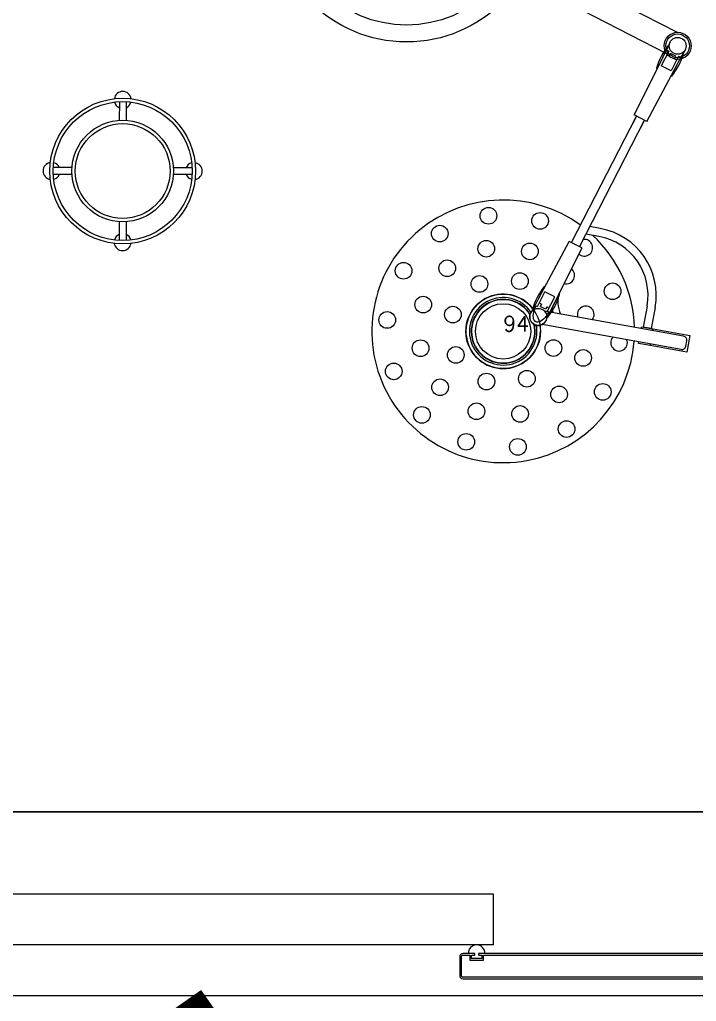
# Model space of a CAD drawing. Header units: metres. Extents: x 75097 to 220695, y -1557923 to -1361206.
# Drawn here: x 139431 to 141429, y -1404848 to -1401948 of the extents above; entities that cross this region are included whole.
import ezdxf

# ---------------------------------------------------------------- set-up
doc = ezdxf.new("R2010")
doc.units = ezdxf.units.M
doc.layers.get('0').update_dxf_attribs({"lineweight": 0})
doc.layers.add('A-100 - Copy$0$axes', color=8, linetype='Continuous')
for name, color, linetype, lineweight in [('A-100 - Copy$0$Medical Equipment and Furniture', 8, 'Continuous', 0), ('A-100 - Copy$0$Walls', 8, 'Continuous', 0), ('A-100 - Copy$0$Wooden Joinery', 8, 'Continuous', 0)]:
    doc.layers.add(name, color=color, linetype=linetype, lineweight=lineweight)
doc.layers.add('REV 01', color=7, linetype='Continuous', lineweight=0, true_color=0xe41b4d)
doc.styles.add('A-100 - Copy$0$list_ghTextstyle', font='romans.shx', dxfattribs={"height": 0.25})

# ---------------------------------------------------------------- blocks, each defined once
blk = doc.blocks.new('A-100 - Copy$0$HF14427-P')
for p, q in [((-0.01, 0.4148), (-0.01, 0.3597)), ((0.01, 0.4148), (0.01, 0.3597)), ((-0.2048, 0.22), (-0.1497, 0.22)), ((0.1497, 0.22), (0.2048, 0.22)), ((-0.2048, 0.2), (-0.1497, 0.2)), ((0.1497, 0.2), (0.2048, 0.2)), ((-0.01, 0.0603), (-0.01, 0.0052)), ((0.01, 0.0603), (0.01, 0.0052))]:
    blk.add_line(p, q)
for points in [[(-0.1497, 0.2), (-0.1497, 0.2), (-0.1497, 0.2), (-0.1497, 0.2), (-0.1497, 0.2), (-0.1497, 0.2), (-0.1497, 0.2), (-0.1497, 0.2), (-0.1497, 0.2), (-0.1497, 0.2), (-0.1497, 0.2), (-0.1497, 0.2), (-0.1497, 0.2), (-0.1497, 0.2), (-0.1497, 0.2), (-0.1497, 0.2), (-0.1497, 0.2), (-0.1497, 0.2), (-0.1497, 0.2), (-0.1497, 0.2), (-0.1497, 0.2), (-0.1497, 0.2), (-0.1497, 0.2), (-0.1497, 0.2), (-0.1497, 0.2), (-0.1497, 0.2), (-0.1497, 0.2), (-0.1497, 0.2), (-0.1497, 0.2), (-0.1497, 0.2), (-0.1497, 0.2), (-0.1497, 0.2), (-0.1497, 0.2), (-0.1497, 0.2), (-0.1497, 0.2), (-0.1497, 0.2), (-0.1497, 0.2), (-0.1497, 0.2), (-0.1497, 0.2), (-0.1497, 0.2), (-0.1497, 0.2), (-0.1497, 0.2), (-0.1497, 0.2), (-0.1497, 0.2), (-0.1497, 0.2), (-0.1497, 0.2), (-0.1497, 0.2), (-0.1497, 0.2), (-0.1497, 0.2), (-0.1497, 0.2), (-0.1497, 0.2), (-0.1497, 0.2), (-0.1497, 0.2), (-0.1497, 0.2), (-0.1497, 0.2), (-0.1497, 0.2), (-0.1497, 0.2), (-0.1497, 0.2), (-0.1497, 0.2), (-0.1497, 0.2), (-0.1497, 0.2), (-0.1497, 0.2), (-0.1497, 0.2), (-0.1497, 0.2), (-0.1497, 0.2), (-0.1497, 0.2), (-0.1497, 0.2), (-0.1497, 0.2), (-0.1497, 0.2), (-0.1497, 0.2), (-0.1497, 0.2), (-0.1497, 0.2), (-0.1497, 0.2), (-0.1497, 0.2), (-0.1497, 0.2), (-0.1497, 0.2), (-0.1497, 0.2), (-0.1497, 0.2), (-0.1497, 0.2), (-0.1497, 0.2), (-0.1497, 0.2), (-0.1497, 0.2), (-0.1497, 0.2), (-0.1497, 0.2), (-0.1497, 0.2), (-0.1497, 0.2), (-0.1497, 0.2), (-0.1497, 0.2), (-0.1497, 0.2), (-0.1497, 0.2), (-0.1497, 0.2), (-0.1497, 0.2), (-0.1497, 0.2), (-0.1497, 0.2), (-0.1497, 0.2), (-0.1497, 0.2), (-0.1497, 0.2), (-0.1497, 0.2), (-0.1497, 0.2), (-0.1497, 0.2), (-0.1497, 0.2), (-0.1497, 0.2), (-0.1497, 0.2), (-0.1497, 0.2), (-0.1497, 0.2), (-0.1497, 0.2), (-0.1497, 0.2), (-0.1497, 0.2), (-0.1497, 0.2), (-0.1497, 0.2), (-0.1497, 0.2), (-0.1497, 0.2), (-0.1497, 0.2), (-0.1497, 0.2), (-0.1497, 0.2), (-0.1497, 0.2), (-0.1497, 0.2), (-0.1497, 0.2), (-0.1497, 0.2), (-0.1497, 0.2), (-0.1497, 0.2), (-0.1497, 0.2), (-0.1497, 0.2), (-0.1497, 0.2), (-0.1497, 0.2), (-0.1497, 0.2), (-0.1497, 0.2), (-0.1497, 0.2), (-0.1497, 0.2), (-0.1497, 0.2), (-0.1497, 0.2), (-0.1497, 0.2), (-0.1497, 0.2), (-0.1497, 0.2), (-0.1497, 0.2), (-0.1497, 0.2), (-0.1497, 0.2), (-0.1497, 0.2), (-0.1497, 0.2), (-0.1497, 0.2), (-0.1497, 0.2), (-0.1497, 0.2), (-0.1497, 0.2), (-0.1497, 0.2), (-0.1497, 0.2), (-0.1497, 0.2), (-0.1497, 0.2), (-0.1497, 0.2), (-0.1497, 0.2), (-0.1497, 0.2), (-0.1497, 0.2), (-0.1497, 0.2), (-0.1497, 0.2), (-0.1497, 0.2), (-0.1497, 0.2), (-0.1497, 0.2), (-0.1497, 0.2), (-0.1497, 0.2), (-0.1497, 0.2), (-0.1497, 0.2), (-0.1497, 0.2), (-0.1497, 0.2), (-0.1497, 0.2), (-0.1497, 0.2), (-0.1497, 0.2), (-0.1497, 0.2), (-0.1497, 0.2), (-0.1497, 0.2), (-0.1497, 0.2), (-0.1497, 0.2), (-0.1497, 0.2), (-0.1497, 0.2), (-0.1497, 0.2), (-0.1497, 0.2), (-0.1497, 0.2), (-0.1497, 0.2), (-0.1497, 0.2), (-0.1497, 0.2), (-0.1497, 0.2), (-0.1497, 0.2), (-0.1497, 0.2), (-0.1497, 0.2), (-0.1497, 0.2), (-0.1497, 0.2), (-0.1497, 0.2), (-0.1497, 0.2), (-0.1497, 0.2), (-0.1497, 0.2), (-0.1497, 0.2), (-0.1497, 0.2), (-0.1497, 0.2), (-0.1497, 0.2), (-0.1497, 0.2), (-0.1497, 0.2), (-0.1497, 0.2), (-0.1497, 0.2), (-0.1497, 0.2), (-0.1497, 0.2), (-0.1497, 0.2), (-0.1497, 0.2), (-0.1497, 0.2), (-0.1497, 0.2), (-0.1497, 0.2), (-0.1497, 0.2), (-0.1497, 0.2), (-0.1497, 0.2), (-0.1497, 0.2), (-0.1497, 0.2), (-0.1497, 0.2), (-0.1497, 0.2), (-0.1497, 0.2), (-0.1497, 0.2), (-0.1497, 0.2), (-0.1497, 0.2), (-0.1497, 0.2), (-0.1497, 0.2), (-0.1497, 0.2), (-0.1497, 0.2), (-0.1497, 0.2)], [(-0.1497, 0.2), (-0.1497, 0.2), (-0.1497, 0.2), (-0.1497, 0.2), (-0.1497, 0.2), (-0.1497, 0.2), (-0.1497, 0.2), (-0.1497, 0.2), (-0.1497, 0.2), (-0.1497, 0.2), (-0.1497, 0.2), (-0.1497, 0.2), (-0.1497, 0.2), (-0.1497, 0.2), (-0.1497, 0.2), (-0.1497, 0.2), (-0.1497, 0.2), (-0.1497, 0.2), (-0.1497, 0.2), (-0.1497, 0.2), (-0.1497, 0.2), (-0.1497, 0.2), (-0.1497, 0.2), (-0.1497, 0.2), (-0.1497, 0.2), (-0.1497, 0.2), (-0.1497, 0.2), (-0.1497, 0.2), (-0.1497, 0.2), (-0.1497, 0.2), (-0.1497, 0.2), (-0.1497, 0.2), (-0.1497, 0.2), (-0.1497, 0.2), (-0.1497, 0.2), (-0.1497, 0.2), (-0.1497, 0.2), (-0.1497, 0.2), (-0.1497, 0.2), (-0.1497, 0.2), (-0.1497, 0.2), (-0.1497, 0.2), (-0.1497, 0.2), (-0.1497, 0.2), (-0.1497, 0.2), (-0.1497, 0.2), (-0.1497, 0.2), (-0.1497, 0.2), (-0.1497, 0.2), (-0.1497, 0.2), (-0.1497, 0.2), (-0.1497, 0.2), (-0.1497, 0.2), (-0.1497, 0.2), (-0.1497, 0.2), (-0.1497, 0.2), (-0.1497, 0.2), (-0.1497, 0.2), (-0.1497, 0.2), (-0.1497, 0.2), (-0.1497, 0.2), (-0.1497, 0.2), (-0.1497, 0.2), (-0.1497, 0.2), (-0.1497, 0.2), (-0.1497, 0.2), (-0.1497, 0.2), (-0.1497, 0.2), (-0.1497, 0.2), (-0.1497, 0.2), (-0.1497, 0.2), (-0.1497, 0.2), (-0.1497, 0.2), (-0.1497, 0.2), (-0.1497, 0.2), (-0.1497, 0.2), (-0.1497, 0.2), (-0.1497, 0.2), (-0.1497, 0.2), (-0.1497, 0.2), (-0.1497, 0.2), (-0.1497, 0.2), (-0.1497, 0.2), (-0.1497, 0.2), (-0.1497, 0.2), (-0.1497, 0.2), (-0.1497, 0.2), (-0.1497, 0.2), (-0.1497, 0.2), (-0.1497, 0.2), (-0.1497, 0.2), (-0.1497, 0.2), (-0.1497, 0.2), (-0.1497, 0.2), (-0.1497, 0.2), (-0.1497, 0.2), (-0.1497, 0.2), (-0.1497, 0.2), (-0.1497, 0.2), (-0.1497, 0.2), (-0.1497, 0.2), (-0.1497, 0.2), (-0.1497, 0.2), (-0.1497, 0.2), (-0.1497, 0.2), (-0.1497, 0.2), (-0.1497, 0.2), (-0.1497, 0.2), (-0.1497, 0.2), (-0.1497, 0.2), (-0.1497, 0.2), (-0.1497, 0.2), (-0.1497, 0.2), (-0.1497, 0.2), (-0.1497, 0.2), (-0.1497, 0.2), (-0.1497, 0.2), (-0.1497, 0.2), (-0.1497, 0.2), (-0.1497, 0.2), (-0.1497, 0.2), (-0.1497, 0.2), (-0.1497, 0.2), (-0.1497, 0.2), (-0.1497, 0.2), (-0.1497, 0.2), (-0.1497, 0.2), (-0.1497, 0.2), (-0.1497, 0.2), (-0.1497, 0.2), (-0.1497, 0.2), (-0.1497, 0.2), (-0.1497, 0.2), (-0.1497, 0.2), (-0.1497, 0.2), (-0.1497, 0.2), (-0.1497, 0.2), (-0.1497, 0.2), (-0.1497, 0.2), (-0.1497, 0.2), (-0.1497, 0.2), (-0.1497, 0.2), (-0.1497, 0.2), (-0.1497, 0.2), (-0.1497, 0.2), (-0.1497, 0.2), (-0.1497, 0.2), (-0.1497, 0.2), (-0.1497, 0.2), (-0.1497, 0.2), (-0.1497, 0.2), (-0.1497, 0.2), (-0.1497, 0.2), (-0.1497, 0.2), (-0.1497, 0.2), (-0.1497, 0.2), (-0.1497, 0.2), (-0.1497, 0.2), (-0.1497, 0.2), (-0.1497, 0.2), (-0.1497, 0.2), (-0.1497, 0.2), (-0.1497, 0.2), (-0.1497, 0.2), (-0.1497, 0.2), (-0.1497, 0.2), (-0.1497, 0.2), (-0.1497, 0.2), (-0.1497, 0.2), (-0.1497, 0.2), (-0.1497, 0.2), (-0.1497, 0.2), (-0.1497, 0.2), (-0.1497, 0.2), (-0.1497, 0.2), (-0.1497, 0.2), (-0.1497, 0.2), (-0.1497, 0.2), (-0.1497, 0.2), (-0.1497, 0.2), (-0.1497, 0.2), (-0.1497, 0.2), (-0.1497, 0.2), (-0.1497, 0.2), (-0.1497, 0.2), (-0.1497, 0.2), (-0.1497, 0.2), (-0.1497, 0.2), (-0.1497, 0.2), (-0.1497, 0.2), (-0.1497, 0.2), (-0.1497, 0.2), (-0.1497, 0.2), (-0.1497, 0.2), (-0.1497, 0.2), (-0.1497, 0.2), (-0.1497, 0.2), (-0.1497, 0.2), (-0.1497, 0.2), (-0.1497, 0.2), (-0.1497, 0.2), (-0.1497, 0.2), (-0.1497, 0.2), (-0.1497, 0.2), (-0.1497, 0.2), (-0.1497, 0.2), (-0.1497, 0.2), (-0.1497, 0.2), (-0.1497, 0.2), (-0.1497, 0.2), (-0.1497, 0.2), (-0.1497, 0.2), (-0.1497, 0.2), (-0.1497, 0.2)], [(-0.1497, 0.2), (-0.1497, 0.2), (-0.1497, 0.2), (-0.1497, 0.2), (-0.1497, 0.2), (-0.1497, 0.2), (-0.1497, 0.2), (-0.1497, 0.2), (-0.1497, 0.2), (-0.1497, 0.2), (-0.1497, 0.2), (-0.1497, 0.2), (-0.1497, 0.2), (-0.1497, 0.2), (-0.1497, 0.2), (-0.1497, 0.2), (-0.1497, 0.2), (-0.1497, 0.2), (-0.1497, 0.2), (-0.1497, 0.2), (-0.1497, 0.2), (-0.1497, 0.2), (-0.1497, 0.2), (-0.1497, 0.2), (-0.1497, 0.2), (-0.1497, 0.2), (-0.1497, 0.2), (-0.1497, 0.2), (-0.1497, 0.2), (-0.1497, 0.2), (-0.1497, 0.2), (-0.1497, 0.2), (-0.1497, 0.2), (-0.1497, 0.2), (-0.1497, 0.2), (-0.1497, 0.2), (-0.1497, 0.2), (-0.1497, 0.2), (-0.1497, 0.2), (-0.1497, 0.2), (-0.1497, 0.2), (-0.1497, 0.2), (-0.1497, 0.2), (-0.1497, 0.2), (-0.1497, 0.2), (-0.1497, 0.2), (-0.1497, 0.2), (-0.1497, 0.2), (-0.1497, 0.2), (-0.1497, 0.2), (-0.1497, 0.2), (-0.1497, 0.2), (-0.1497, 0.2), (-0.1497, 0.2), (-0.1497, 0.2), (-0.1497, 0.2), (-0.1497, 0.2), (-0.1497, 0.2), (-0.1497, 0.2), (-0.1497, 0.2), (-0.1497, 0.2), (-0.1497, 0.2), (-0.1497, 0.2), (-0.1497, 0.2), (-0.1497, 0.2), (-0.1497, 0.2), (-0.1497, 0.2), (-0.1497, 0.2), (-0.1497, 0.2), (-0.1497, 0.2), (-0.1497, 0.2), (-0.1497, 0.2), (-0.1497, 0.2), (-0.1497, 0.2), (-0.1497, 0.2), (-0.1497, 0.2), (-0.1497, 0.2), (-0.1497, 0.2), (-0.1497, 0.2), (-0.1497, 0.2), (-0.1497, 0.2), (-0.1497, 0.2), (-0.1497, 0.2), (-0.1497, 0.2), (-0.1497, 0.2), (-0.1497, 0.2), (-0.1497, 0.2), (-0.1497, 0.2), (-0.1497, 0.2), (-0.1497, 0.2), (-0.1497, 0.2), (-0.1497, 0.2), (-0.1497, 0.2), (-0.1497, 0.2), (-0.1497, 0.2), (-0.1497, 0.2), (-0.1497, 0.2), (-0.1497, 0.2), (-0.1497, 0.2), (-0.1497, 0.2), (-0.1497, 0.2), (-0.1497, 0.2), (-0.1497, 0.2), (-0.1497, 0.2), (-0.1497, 0.2), (-0.1497, 0.2), (-0.1497, 0.2), (-0.1497, 0.2), (-0.1497, 0.2), (-0.1497, 0.2), (-0.1497, 0.2), (-0.1497, 0.2), (-0.1497, 0.2), (-0.1497, 0.2), (-0.1497, 0.2), (-0.1497, 0.2), (-0.1497, 0.2), (-0.1497, 0.2), (-0.1497, 0.2), (-0.1497, 0.2), (-0.1497, 0.2), (-0.1497, 0.2), (-0.1497, 0.2), (-0.1497, 0.2), (-0.1497, 0.2), (-0.1497, 0.2), (-0.1497, 0.2), (-0.1497, 0.2), (-0.1497, 0.2), (-0.1497, 0.2), (-0.1497, 0.2), (-0.1497, 0.2), (-0.1497, 0.2), (-0.1497, 0.2), (-0.1497, 0.2), (-0.1497, 0.2), (-0.1497, 0.2), (-0.1497, 0.2), (-0.1497, 0.2), (-0.1497, 0.2), (-0.1497, 0.2), (-0.1497, 0.2), (-0.1497, 0.2), (-0.1497, 0.2), (-0.1497, 0.2), (-0.1497, 0.2), (-0.1497, 0.2), (-0.1497, 0.2), (-0.1497, 0.2), (-0.1497, 0.2), (-0.1497, 0.2), (-0.1497, 0.2), (-0.1497, 0.2), (-0.1497, 0.2), (-0.1497, 0.2), (-0.1497, 0.2), (-0.1497, 0.2), (-0.1497, 0.2), (-0.1497, 0.2), (-0.1497, 0.2), (-0.1497, 0.2), (-0.1497, 0.2), (-0.1497, 0.2), (-0.1497, 0.2), (-0.1497, 0.2), (-0.1497, 0.2), (-0.1497, 0.2), (-0.1497, 0.2), (-0.1497, 0.2), (-0.1497, 0.2), (-0.1497, 0.2), (-0.1497, 0.2), (-0.1497, 0.2), (-0.1497, 0.2), (-0.1497, 0.2), (-0.1497, 0.2), (-0.1497, 0.2), (-0.1497, 0.2), (-0.1497, 0.2), (-0.1497, 0.2), (-0.1497, 0.2), (-0.1497, 0.2), (-0.1497, 0.2), (-0.1497, 0.2), (-0.1497, 0.2), (-0.1497, 0.2), (-0.1497, 0.2), (-0.1497, 0.2), (-0.1497, 0.2), (-0.1497, 0.2), (-0.1497, 0.2), (-0.1497, 0.2), (-0.1497, 0.2), (-0.1497, 0.2), (-0.1497, 0.2), (-0.1497, 0.2), (-0.1497, 0.2), (-0.1497, 0.2), (-0.1497, 0.2), (-0.1497, 0.2), (-0.1497, 0.2), (-0.1497, 0.2), (-0.1497, 0.2), (-0.1497, 0.2), (-0.1497, 0.2), (-0.1497, 0.2), (-0.1497, 0.2), (-0.1497, 0.2), (-0.1497, 0.2), (-0.1497, 0.2), (-0.1497, 0.2), (-0.1497, 0.2), (-0.1497, 0.2), (-0.1497, 0.2), (-0.1497, 0.2), (-0.1497, 0.2), (-0.1497, 0.2), (-0.1497, 0.2), (-0.1497, 0.2), (-0.1497, 0.2), (-0.1497, 0.2), (-0.1497, 0.2), (-0.1497, 0.2), (-0.1497, 0.2), (-0.1497, 0.2), (-0.1497, 0.2), (-0.1497, 0.2), (-0.1497, 0.2), (-0.1497, 0.2), (-0.1497, 0.2), (-0.1497, 0.2), (-0.1497, 0.2), (-0.1497, 0.2), (-0.1497, 0.2), (-0.1497, 0.2), (-0.1497, 0.2), (-0.1497, 0.2), (-0.1497, 0.2), (-0.1497, 0.2), (-0.1497, 0.2), (-0.1497, 0.2), (-0.1497, 0.2), (-0.1497, 0.2), (-0.1497, 0.2), (-0.1497, 0.2), (-0.1497, 0.2), (-0.1497, 0.2), (-0.1497, 0.2), (-0.1497, 0.2), (-0.1497, 0.2), (-0.1497, 0.2), (-0.1497, 0.2), (-0.1497, 0.2), (-0.1497, 0.2), (-0.1497, 0.2), (-0.1497, 0.2), (-0.1497, 0.2), (-0.1497, 0.2), (-0.1497, 0.2), (-0.1497, 0.2), (-0.1497, 0.2), (-0.1497, 0.2), (-0.1497, 0.2), (-0.1497, 0.2), (-0.1497, 0.2), (-0.1497, 0.2), (-0.1497, 0.2), (-0.1497, 0.2), (-0.1497, 0.2), (-0.1497, 0.2), (-0.1497, 0.2), (-0.1497, 0.2), (-0.1497, 0.2), (-0.1497, 0.2), (-0.1497, 0.2), (-0.1497, 0.2), (-0.1497, 0.2)]]:
    blk.add_lwpolyline(points, close=True)
for points in [[(-0.1497, 0.2), (-0.1497, 0.2), (-0.1497, 0.2), (-0.1497, 0.2), (-0.1497, 0.2), (-0.1497, 0.2), (-0.1497, 0.2), (-0.1497, 0.2)], [(-0.1497, 0.2), (-0.1497, 0.2), (-0.1497, 0.2), (-0.1497, 0.2), (-0.1497, 0.2), (-0.1497, 0.2), (-0.1497, 0.2), (-0.1497, 0.2), (-0.1497, 0.2), (-0.1497, 0.2), (-0.1497, 0.2), (-0.1497, 0.2), (-0.1497, 0.2), (-0.1497, 0.2), (-0.1497, 0.2), (-0.1497, 0.2), (-0.1497, 0.2), (-0.1497, 0.2), (-0.1497, 0.2), (-0.1497, 0.2), (-0.1497, 0.2), (-0.1497, 0.2), (-0.1497, 0.2), (-0.1497, 0.2), (-0.1497, 0.2), (-0.1497, 0.2), (-0.1497, 0.2), (-0.1497, 0.2), (-0.1497, 0.2), (-0.1497, 0.2), (-0.1497, 0.2), (-0.1497, 0.2), (-0.1497, 0.2), (-0.1497, 0.2), (-0.1497, 0.2), (-0.1497, 0.2), (-0.1497, 0.2), (-0.1497, 0.2), (-0.1497, 0.2), (-0.1497, 0.2), (-0.1497, 0.2), (-0.1497, 0.2), (-0.1497, 0.2), (-0.1497, 0.2), (-0.1497, 0.2), (-0.1497, 0.2), (-0.1497, 0.2), (-0.1497, 0.2), (-0.1497, 0.2), (-0.1497, 0.2), (-0.1497, 0.2), (-0.1497, 0.2), (-0.1497, 0.2), (-0.1497, 0.2), (-0.1497, 0.2), (-0.1497, 0.2), (-0.1497, 0.2), (-0.1497, 0.2), (-0.1497, 0.2), (-0.1497, 0.2), (-0.1497, 0.2), (-0.1497, 0.2), (-0.1497, 0.2), (-0.1497, 0.2), (-0.1497, 0.2), (-0.1497, 0.2), (-0.1497, 0.2), (-0.1497, 0.2), (-0.1497, 0.2), (-0.1497, 0.2), (-0.1497, 0.2), (-0.1497, 0.2), (-0.1497, 0.2), (-0.1497, 0.2), (-0.1497, 0.2), (-0.1497, 0.2), (-0.1497, 0.2), (-0.1497, 0.2), (-0.1497, 0.2), (-0.1497, 0.2), (-0.1497, 0.2), (-0.1497, 0.2), (-0.1497, 0.2), (-0.1497, 0.2), (-0.1497, 0.2), (-0.1497, 0.2), (-0.1497, 0.2), (-0.1497, 0.2), (-0.1497, 0.2), (-0.1497, 0.2), (-0.1497, 0.2), (-0.1497, 0.2), (-0.1497, 0.2), (-0.1497, 0.2), (-0.1497, 0.2), (-0.1497, 0.2), (-0.1497, 0.2), (-0.1497, 0.2), (-0.1497, 0.2), (-0.1497, 0.2), (-0.1497, 0.2), (-0.1497, 0.2), (-0.1497, 0.2), (-0.1497, 0.2), (-0.1497, 0.2), (-0.1497, 0.2), (-0.1497, 0.2), (-0.1497, 0.2), (-0.1497, 0.2), (-0.1497, 0.2), (-0.1497, 0.2)], [(-0.1497, 0.2), (-0.1497, 0.2), (-0.1497, 0.2), (-0.1497, 0.2), (-0.1497, 0.2), (-0.1497, 0.2), (-0.1497, 0.2), (-0.1497, 0.2), (-0.1497, 0.2), (-0.1497, 0.2), (-0.1497, 0.2), (-0.1497, 0.2), (-0.1497, 0.2), (-0.1497, 0.2), (-0.1497, 0.2), (-0.1497, 0.2), (-0.1497, 0.2)], [(-0.1497, 0.2), (-0.1497, 0.2), (-0.1497, 0.2), (-0.1497, 0.2), (-0.1497, 0.2), (-0.1497, 0.2), (-0.1497, 0.2)], [(-0.1497, 0.2), (-0.1497, 0.2), (-0.1497, 0.2), (-0.1497, 0.2), (-0.1497, 0.2), (-0.1497, 0.2), (-0.1497, 0.2), (-0.1497, 0.2), (-0.1497, 0.2), (-0.1497, 0.2), (-0.1497, 0.2), (-0.1497, 0.2)], [(-0.1497, 0.2), (-0.1497, 0.2), (-0.1497, 0.2), (-0.1497, 0.2), (-0.1497, 0.2), (-0.1497, 0.2), (-0.1497, 0.2), (-0.1497, 0.2), (-0.1497, 0.2), (-0.1497, 0.2), (-0.1497, 0.2), (-0.1497, 0.2), (-0.1497, 0.2), (-0.1497, 0.2), (-0.1497, 0.2), (-0.1497, 0.2), (-0.1497, 0.2), (-0.1497, 0.2), (-0.1497, 0.2), (-0.1497, 0.2), (-0.1497, 0.2), (-0.1497, 0.2), (-0.1497, 0.2), (-0.1497, 0.2), (-0.1497, 0.2), (-0.1497, 0.2), (-0.1497, 0.2), (-0.1497, 0.2), (-0.1497, 0.2), (-0.1497, 0.2), (-0.1497, 0.2), (-0.1497, 0.2), (-0.1497, 0.2), (-0.1497, 0.2), (-0.1497, 0.2), (-0.1497, 0.2), (-0.1497, 0.2), (-0.1497, 0.2), (-0.1497, 0.2), (-0.1497, 0.2), (-0.1497, 0.2), (-0.1497, 0.2), (-0.1497, 0.2), (-0.1497, 0.2), (-0.1497, 0.2), (-0.1497, 0.2), (-0.1497, 0.2), (-0.1497, 0.2), (-0.1497, 0.2), (-0.1497, 0.2), (-0.1497, 0.2), (-0.1497, 0.2), (-0.1497, 0.2), (-0.1497, 0.2), (-0.1497, 0.2), (-0.1497, 0.2), (-0.1497, 0.2), (-0.1497, 0.2), (-0.1497, 0.2), (-0.1497, 0.2), (-0.1497, 0.2), (-0.1497, 0.2), (-0.1497, 0.2), (-0.1497, 0.2), (-0.1497, 0.2), (-0.1497, 0.2), (-0.1497, 0.2), (-0.1497, 0.2), (-0.1497, 0.2), (-0.1497, 0.2), (-0.1497, 0.2), (-0.1497, 0.2), (-0.1497, 0.2), (-0.1497, 0.2), (-0.1497, 0.2), (-0.1497, 0.2), (-0.1497, 0.2), (-0.1497, 0.2), (-0.1497, 0.2), (-0.1497, 0.2), (-0.1497, 0.2), (-0.1497, 0.2), (-0.1497, 0.2), (-0.1497, 0.2), (-0.1497, 0.2), (-0.1497, 0.2), (-0.1497, 0.2), (-0.1497, 0.2), (-0.1497, 0.2)], [(-0.1497, 0.2), (-0.1497, 0.2), (-0.1497, 0.2), (-0.1497, 0.2), (-0.1497, 0.2), (-0.1497, 0.2), (-0.1497, 0.2), (-0.1497, 0.2), (-0.1497, 0.2), (-0.1497, 0.2), (-0.1497, 0.2), (-0.1497, 0.2), (-0.1497, 0.2), (-0.1497, 0.2), (-0.1497, 0.2), (-0.1497, 0.2), (-0.1497, 0.2), (-0.1497, 0.2), (-0.1497, 0.2), (-0.1497, 0.2), (-0.1497, 0.2), (-0.1497, 0.2), (-0.1497, 0.2), (-0.1497, 0.2), (-0.1497, 0.2), (-0.1497, 0.2), (-0.1497, 0.2), (-0.1497, 0.2), (-0.1497, 0.2), (-0.1497, 0.2), (-0.1497, 0.2), (-0.1497, 0.2), (-0.1497, 0.2), (-0.1497, 0.2), (-0.1497, 0.2), (-0.1497, 0.2), (-0.1497, 0.2), (-0.1497, 0.2), (-0.1497, 0.2), (-0.1497, 0.2), (-0.1497, 0.2), (-0.1497, 0.2), (-0.1497, 0.2), (-0.1497, 0.2), (-0.1497, 0.2), (-0.1497, 0.2), (-0.1497, 0.2), (-0.1497, 0.2), (-0.1497, 0.2), (-0.1497, 0.2), (-0.1497, 0.2), (-0.1497, 0.2), (-0.1497, 0.2), (-0.1497, 0.2)], [(-0.1497, 0.2), (-0.1497, 0.2), (-0.1497, 0.2), (-0.1497, 0.2), (-0.1497, 0.2), (-0.1497, 0.2), (-0.1497, 0.2), (-0.1497, 0.2), (-0.1497, 0.2), (-0.1497, 0.2)], [(-0.1497, 0.2), (-0.1497, 0.2), (-0.1497, 0.2), (-0.1497, 0.2), (-0.1497, 0.2), (-0.1497, 0.2), (-0.1497, 0.2), (-0.1497, 0.2), (-0.1497, 0.2), (-0.1497, 0.2)], [(-0.1497, 0.2), (-0.1497, 0.2), (-0.1497, 0.2), (-0.1497, 0.2), (-0.1497, 0.2), (-0.1497, 0.2), (-0.1497, 0.2), (-0.1497, 0.2), (-0.1497, 0.2), (-0.1497, 0.2), (-0.1497, 0.2), (-0.1497, 0.2), (-0.1497, 0.2), (-0.1497, 0.2), (-0.1497, 0.2)], [(-0.1497, 0.2), (-0.1497, 0.2), (-0.1497, 0.2), (-0.1497, 0.2), (-0.1497, 0.2), (-0.1497, 0.2), (-0.1497, 0.2), (-0.1497, 0.2), (-0.1497, 0.2), (-0.1497, 0.2)], [(-0.1497, 0.2), (-0.1497, 0.2), (-0.1497, 0.2), (-0.1497, 0.2), (-0.1497, 0.2), (-0.1497, 0.2), (-0.1497, 0.2)], [(-0.1497, 0.2), (-0.1497, 0.2), (-0.1497, 0.2), (-0.1497, 0.2), (-0.1497, 0.2), (-0.1497, 0.2), (-0.1497, 0.2), (-0.1497, 0.2), (-0.1497, 0.2), (-0.1497, 0.2)], [(-0.1497, 0.2), (-0.1497, 0.2), (-0.1497, 0.2), (-0.1497, 0.2), (-0.1497, 0.2), (-0.1497, 0.2), (-0.1497, 0.2), (-0.1497, 0.2), (-0.1497, 0.2), (-0.1497, 0.2), (-0.1497, 0.2), (-0.1497, 0.2), (-0.1497, 0.2), (-0.1497, 0.2), (-0.1497, 0.2), (-0.1497, 0.2), (-0.1497, 0.2), (-0.1497, 0.2)], [(-0.1497, 0.2), (-0.1497, 0.2), (-0.1497, 0.2), (-0.1497, 0.2), (-0.1497, 0.2), (-0.1497, 0.2), (-0.1497, 0.2), (-0.1497, 0.2), (-0.1497, 0.2)]]:
    blk.add_lwpolyline(points)
for radius in [0.215, 0.205, 0.15, 0.14]:
    blk.add_circle((0, 0.21), radius)
for centre, start, end in [((0, 0.42), 8.2132, 171.7868), ((0, 0.42), 194.9006, 246.4218), ((0, 0.42), 293.5782, 345.0994), ((-0.21, 0.21), 98.2132, 261.7868), ((-0.21, 0.21), 23.5782, 75.0994), ((0.21, 0.21), 104.9006, 156.4218), ((0.21, 0.21), 278.2132, 81.7868), ((-0.21, 0.21), 284.9006, 336.4218), ((0.21, 0.21), 203.5782, 255.0994), ((0, 0), 113.5782, 165.0994), ((0, 0), 14.9006, 66.4218), ((0, 0), 188.2132, 351.7868)]:
    blk.add_arc(centre, 0.025, start, end)
blk = doc.blocks.new('A-100 - Copy$0$OR Light')
at = {"layer": 'A-100 - Copy$0$Medical Equipment and Furniture'}
for p, q in [((-782841.8, -318019.8, 0), (-782819.4, -318033.1, 0)), ((-782830.4, -318025.1, 0), (-782832.3, -318025.5, 0)), ((-781996, -318024.9, 0), (-782069.9, -318435.3, 0)), ((-781956.6, -318032, 0), (-782030.5, -318442.4, 0)), ((-782017.2, -318114.6, 0), (-781997.7, -318006.3, 0)), ((-781997.7, -318006.3, 0), (-781948.5, -318015.2, 0)), ((-781966.3, -318018.1, 0), (-781982, -318015.2, 0)), ((-781948.5, -318015.2, 0), (-781968, -318123.4, 0)), ((-783272.3, -318780.4, 0), (-782893.3, -318043.3, 0)), ((-782822.5, -318047.8, 0), (-782830.7, -318063.8, 0)), ((-782822.6, -318039.3, 0), (-782819.4, -318033.1, 0)), ((-782822.6, -318039.3, 0), (-782779, -318061.7, 0)), ((-782815.4, -318051.4, 0), (-782822.5, -318047.8, 0)), ((-782798.1, -318044, 0), (-782819.4, -318033.1, 0)), ((-782815.4, -318051.4, 0), (-782811.9, -318044.8, 0)), ((-782630.2, -318133.1, 0), (-782798.1, -318044, 0)), ((-782763.8, -318059.4, 0), (-782762.3, -318063.1, 0)), ((-783210, -318812.4, 0), (-782831, -318075.3, 0)), ((-782864.7, -318064.3, 0), (-782840.9, -318074.9, 0)), ((-782853.8, -318070.5, 0), (-782854.6, -318068.8, 0)), ((-782840.9, -318074.9, 0), (-782837.7, -318068.6, 0)), ((-782819.6, -318085.8, 0), (-782840.9, -318074.9, 0)), ((-782837.7, -318068.6, 0), (-782794.1, -318091, 0)), ((-782823.6, -318067.5, 0), (-782830.7, -318063.8, 0)), ((-782823.6, -318067.5, 0), (-782827, -318074.1, 0)), ((-782819.6, -318085.8, 0), (-782649.4, -318170.5, 0)), ((-782779, -318061.7, 0), (-782794.1, -318091, 0)), ((-782787.1, -318104.8, 0), (-782783.3, -318103.9, 0)), ((-782080.7, -318108.7, 0), (-782018.2, -318120, 0)), ((-782023.4, -318149, 0), (-782017.2, -318114.6, 0)), ((-782012.3, -318115.4, 0), (-782017.2, -318114.6, 0)), ((-782017.2, -318114.6, 0), (-782012.3, -318115.4, 0)), ((-782630.2, -318133.1, 0), (-782649.4, -318170.5, 0)), ((-782260.1, -318331.9, 0), (-782633.7, -318139.8, 0)), ((-782633.7, -318139.8, 0), (-782610.6, -318151.7, 0)), ((-782084.9, -318132.3, 0), (-782022.4, -318143.6, 0)), ((-782018.2, -318120, 0), (-782022.4, -318143.6, 0)), ((-781968, -318123.4, 0), (-781974.2, -318157.9, 0)), ((-781968, -318123.4, 0), (-781972.9, -318122.5, 0)), ((-781972.9, -318122.5, 0), (-781968, -318123.4, 0)), ((-782272.5, -318355.9, 0), (-782646, -318163.8, 0)), ((-782646, -318163.8, 0), (-782622.9, -318175.7, 0)), ((-782018.5, -318149.9, 0), (-782023.4, -318149, 0)), ((-781974.2, -318157.9, 0), (-781979.1, -318157, 0)), ((-782314.1, -318270.9, 0), (-782319.6, -318301.3, 0)), ((-782290.5, -318275.2, 0), (-782297.3, -318312.8, 0)), ((-782256.7, -318325.2, 0), (-782275.9, -318362.5, 0)), ((-782256.7, -318325.2, 0), (-782086.6, -318409.8, 0)), ((-782108.1, -318451.6, 0), (-782275.9, -318362.5, 0)), ((-782112, -318404.6, 0), (-782127.1, -318434, 0)), ((-782119, -318390.9, 0), (-782122.9, -318391.8, 0)), ((-782068.4, -318427, 0), (-782112, -318404.6, 0)), ((-782066.7, -318409.2, 0), (-782068.2, -318409.7, 0)), ((-782065.1, -318408.7, 0), (-782066.7, -318409.2, 0)), ((-782142.4, -318436.3, 0), (-782143.9, -318432.6, 0)), ((-782083.5, -318456.4, 0), (-782127.1, -318434, 0)), ((-782086.6, -318409.8, 0), (-782051, -318428.1, 0)), ((-782075.4, -318431.9, 0), (-782083.7, -318447.9, 0)), ((-782082.5, -318428.2, 0), (-782079.1, -318421.6, 0)), ((-782082.5, -318428.2, 0), (-782075.4, -318431.9, 0)), ((-782079.4, -318412.4, 0), (-782081, -318412.7, 0)), ((-782077.8, -318412.1, 0), (-782079.4, -318412.4, 0)), ((-782076.2, -318411.8, 0), (-782077.8, -318412.1, 0)), ((-782074.6, -318411.4, 0), (-782076.2, -318411.8, 0)), ((-782073, -318411, 0), (-782074.6, -318411.4, 0)), ((-782071.4, -318410.6, 0), (-782073, -318411, 0)), ((-782069.8, -318410.2, 0), (-782071.4, -318410.6, 0)), ((-782068.2, -318409.7, 0), (-782069.8, -318410.2, 0)), ((-782066.4, -318423, 0), (-782068.4, -318427, 0)), ((-782066.4, -318423, 0), (-782060.7, -318426.3, 0)), ((-782060.7, -318426.3, 0), (-782055.3, -318429.9, 0)), ((-782055.3, -318429.9, 0), (-782050.5, -318433.8, 0)), ((-782051, -318428.1, 0), (-782052.4, -318425.1, 0)), ((-782050.5, -318433.8, 0), (-782046.2, -318437.9, 0)), ((-782046.2, -318437.9, 0), (-782042.8, -318442.1, 0)), ((-782072.5, -318469.9, 0), (-782108.1, -318451.6, 0)), ((-782090.8, -318444.2, 0), (-782094.2, -318450.9, 0)), ((-782090.8, -318444.2, 0), (-782083.7, -318447.9, 0)), ((-782085.6, -318460.4, 0), (-782083.5, -318456.4, 0)), ((-782079.6, -318463.2, 0), (-782085.6, -318460.4, 0)), ((-782073.6, -318465.4, 0), (-782079.6, -318463.2, 0)), ((-782067.6, -318467.1, 0), (-782073.6, -318465.4, 0)), ((-782061.8, -318468.1, 0), (-782067.6, -318467.1, 0)), ((-782043.4, -318465.8, 0), (-782047, -318467.3, 0)), ((-782040.6, -318463.6, 0), (-782043.4, -318465.8, 0)), ((-782042.8, -318442.1, 0), (-782040.1, -318446.3, 0)), ((-782038.6, -318460.9, 0), (-782040.6, -318463.6, 0)), ((-782040.1, -318446.3, 0), (-782038.3, -318450.4, 0)), ((-782037.6, -318457.8, 0), (-782038.6, -318460.9, 0)), ((-782038.3, -318450.4, 0), (-782037.5, -318454.2, 0)), ((-782037.5, -318454.2, 0), (-782037.6, -318457.8, 0)), ((-782072.5, -318469.9, 0), (-782075.7, -318470.6, 0)), ((-782056.3, -318468.5, 0), (-782061.8, -318468.1, 0)), ((-782051.4, -318468.2, 0), (-782056.3, -318468.5, 0)), ((-782047, -318467.3, 0), (-782051.4, -318468.2, 0))]:
    blk.add_line(p, q, dxfattribs=at)
for centre, radius in [((-782853.3, -318042.1, 0), 40), ((-782853.3, -318042.1, 0), 35), ((-782853.3, -318042.1, 0), 25), ((-782128.6, -318234.3, 0), 24.6), ((-781831.5, -318263.4, 0), 24.6), ((-781931.5, -318321.2, 0), 24.6), ((-781721.7, -318370, 0), 24.6), ((-781823.9, -318392.2, 0), 24.6), ((-781960.8, -318409, 0), 24.6), ((-782336.5, -318448.5, 0), 24.6), ((-782052.9, -318453.6, 0), 25), ((-783264.8, -318842.5, 0), 400), ((-782246.4, -318478.5, 0), 24.6), ((-782010.2, -318557.3, 0), 110), ((-781870.4, -318487.4, 0), 24.6), ((-783264.8, -318842.5, 0), 350), ((-782158.5, -318507.9, 0), 24.6), ((-782010.2, -318557.3, 0), 81.7), ((-781766.3, -318507.4, 0), 24.6), ((-781669, -318513.8, 0), 24.6), ((-782351.4, -318600.8, 0), 24.6), ((-782254.1, -318607.2, 0), 24.6), ((-781862, -318606.8, 0), 24.6), ((-781862, -318606.8, 0), 24.6), ((-782150, -318627.2, 0), 24.6), ((-781774.1, -318636.1, 0), 24.6), ((-781683.9, -318666.1, 0), 24.6), ((-782196.5, -318722.4, 0), 24.6), ((-782059.7, -318705.6, 0), 24.6), ((-781940.4, -318697.1, 0), 24.6), ((-782298.8, -318744.6, 0), 24.6), ((-781845.1, -318743.6, 0), 24.6), ((-782089, -318793.4, 0), 24.6), ((-781960.4, -318801.2, 0), 24.6), ((-781763.5, -318797, 0), 24.6), ((-782188.9, -318851.2, 0), 24.6), ((-781891.9, -318880.3, 0), 24.6), ((-782043.7, -318899.7, 0), 24.6)]:
    blk.add_circle(centre, radius, dxfattribs=at)
for centre, radius, start, end in [((-782888.9, -318220.7, 0), 204.2, 52.2104, 73.3698), ((-781984.2, -318027, 0), 12, 79.7901, 169.7901), ((-781968.4, -318029.9, 0), 12, 349.7901, 79.7901), ((-782728.7, -317909.1, 0), 204.2, 232.2104, 253.3698), ((-782116.3, -318306.5, 0), 201, 79.7901, 169.7901), ((-782116.3, -318306.5, 0), 177, 79.7901, 169.7901), ((-782010.2, -318557.3, 0), 387.8, 144.0062, 85.7625), ((-782010.2, -318557.3, 0), 387.8, 91.7476, 136.9503), ((-781976.7, -318215, 0), 24.6, 228.8625, 110.7177), ((-782257, -318317.7, 0), 24.6, 317.9519, 187.6603), ((-782060.1, -318313.4, 0), 24.6, 50.7411, 288.8391), ((-782175.3, -318371, 0), 24.6, 344.7598, 142.3281), ((-782096.8, -318313.9, 0), 82, 250.5948, 295.6253), ((-782177.4, -318586.5, 0), 204.2, 52.2104, 73.3698), ((-782017.2, -318274.9, 0), 204.2, 232.2104, 253.3698), ((-782052.9, -318453.6, 0), 25.5, 219.7388, 85.8414), ((-782010.2, -318557.3, 0), 110, 127.8566, 90.8371), ((-782010.2, -318557.3, 0), 99.7, 124.1177, 100.5924), ((-782010.2, -318557.3, 0), 94.3, 122.132, 102.5781), ((-782010.2, -318557.3, 0), 93.3, 121.548, 103.1621)]:
    blk.add_arc(centre, radius, start, end, dxfattribs=at)
blk = doc.blocks.new('A-100 - Copy')
at = {"layer": 'A-100 - Copy$0$axes'}
blk.add_line((178940.3, -1404287.7, 2.4), (95748.8, -1404287.7, 2.4), dxfattribs=at)
at = {"layer": 'A-100 - Copy$0$Walls', "ltscale": 10}
for p, q in [((140830.1, -1404531, 0), (137428.3, -1404531, 0)), ((140830.1, -1404681, 0), (140830.1, -1404531, 0)), ((140830.1, -1404681, 0), (134830.1, -1404681, 0))]:
    blk.add_line(p, q, dxfattribs=at)
at = {"layer": 'A-100 - Copy$0$Wooden Joinery', "elevation": 0}
blk.add_lwpolyline([(142880.1, -1404681), (142880.1, -1404831), (138480.1, -1404831), (138480.1, -1404681)], dxfattribs=at)
for points in [[(140765.1, -1404711), (140775.1, -1404711), (140775.1, -1404706), (140740.1, -1404706, 0.414214), (140730.1, -1404716), (140730.1, -1404771, 0.414214), (140740.1, -1404781), (142820.1, -1404781, 0.414214), (142830.1, -1404771), (142830.1, -1404716, 0.414214), (142820.1, -1404706), (142785.1, -1404706), (142785.1, -1404711), (142795.1, -1404711), (142795.1, -1404721), (142765.1, -1404721), (142765.1, -1404711), (142775.1, -1404711), (142775.1, -1404706), (140785.1, -1404706), (140785.1, -1404711), (140795.1, -1404711), (140795.1, -1404721), (140765.1, -1404721)], [(140800.1, -1404711), (142760.1, -1404711), (142760.1, -1404726), (142800.1, -1404726), (142800.1, -1404711), (142820.1, -1404711, -0.414214), (142825.1, -1404716), (142825.1, -1404771, -0.414214), (142820.1, -1404776), (140740.1, -1404776, -0.414214), (140735.1, -1404771), (140735.1, -1404716, -0.414214), (140740.1, -1404711), (140760.1, -1404711), (140760.1, -1404726), (140800.1, -1404726)]]:
    blk.add_lwpolyline(points, format="xyb", close=True, dxfattribs=at)
at = {"layer": 'A-100 - Copy$0$Wooden Joinery'}
blk.add_arc((140780.1, -1404706, 0), 25, 0, 180, dxfattribs=at)
at = {"layer": 'A-100 - Copy$0$Medical Equipment and Furniture', "rotation": 270}
blk.add_blockref('A-100 - Copy$0$OR Light', (459415.7, -2184879.1, 0), dxfattribs=at)
at = {"layer": 'A-100 - Copy$0$Medical Equipment and Furniture', "xscale": 999.9999999999984, "yscale": 999.9999999999984, "zscale": 999.9999999999984, "rotation": 269.9607691998091}
blk.add_blockref('A-100 - Copy$0$HF14427-P', (139525.2, -1402395.4, 0), dxfattribs=at)
at = {"layer": 'A-100 - Copy$0$Medical Equipment and Furniture', "style": 'A-100 - Copy$0$list_ghTextstyle'}
blk.add_text('94', height=45, dxfattribs=at).set_placement((140858.4, -1402868.9, 0))

msp = doc.modelspace()

# ---------------------------------------------------------------- block references
msp.add_blockref('A-100 - Copy', (0, 0))

# ---------------------------------------------------------------- next in the draw order: linework, layer by layer
at = {"layer": 'REV 01', "color": 3, "elevation": -2.4}
msp.add_lwpolyline([(143502.3, -1404865.6, 0, 180.5, -0.520567), (141697.6, -1404865.6, 0, 180.5, -0.520567), (139892.8, -1404865.7, 0, 180.5, -0.520567), (138088, -1404865.8, 0, 180.5, -0.520567), (136283.2, -1404865.8, 0, 180.5, -0.520567), (134478.4, -1404865.9, 0, 180.5, -0.520567), (132673.6, -1404866, 0, 180.5, -0.520567), (130868.9, -1404866.1, 0, 180.5, -0.520567), (129064.1, -1404866.1, 0, 180.5, -0.520567)], format="xyseb", dxfattribs=at)

doc.saveas('drawing.dxf')
